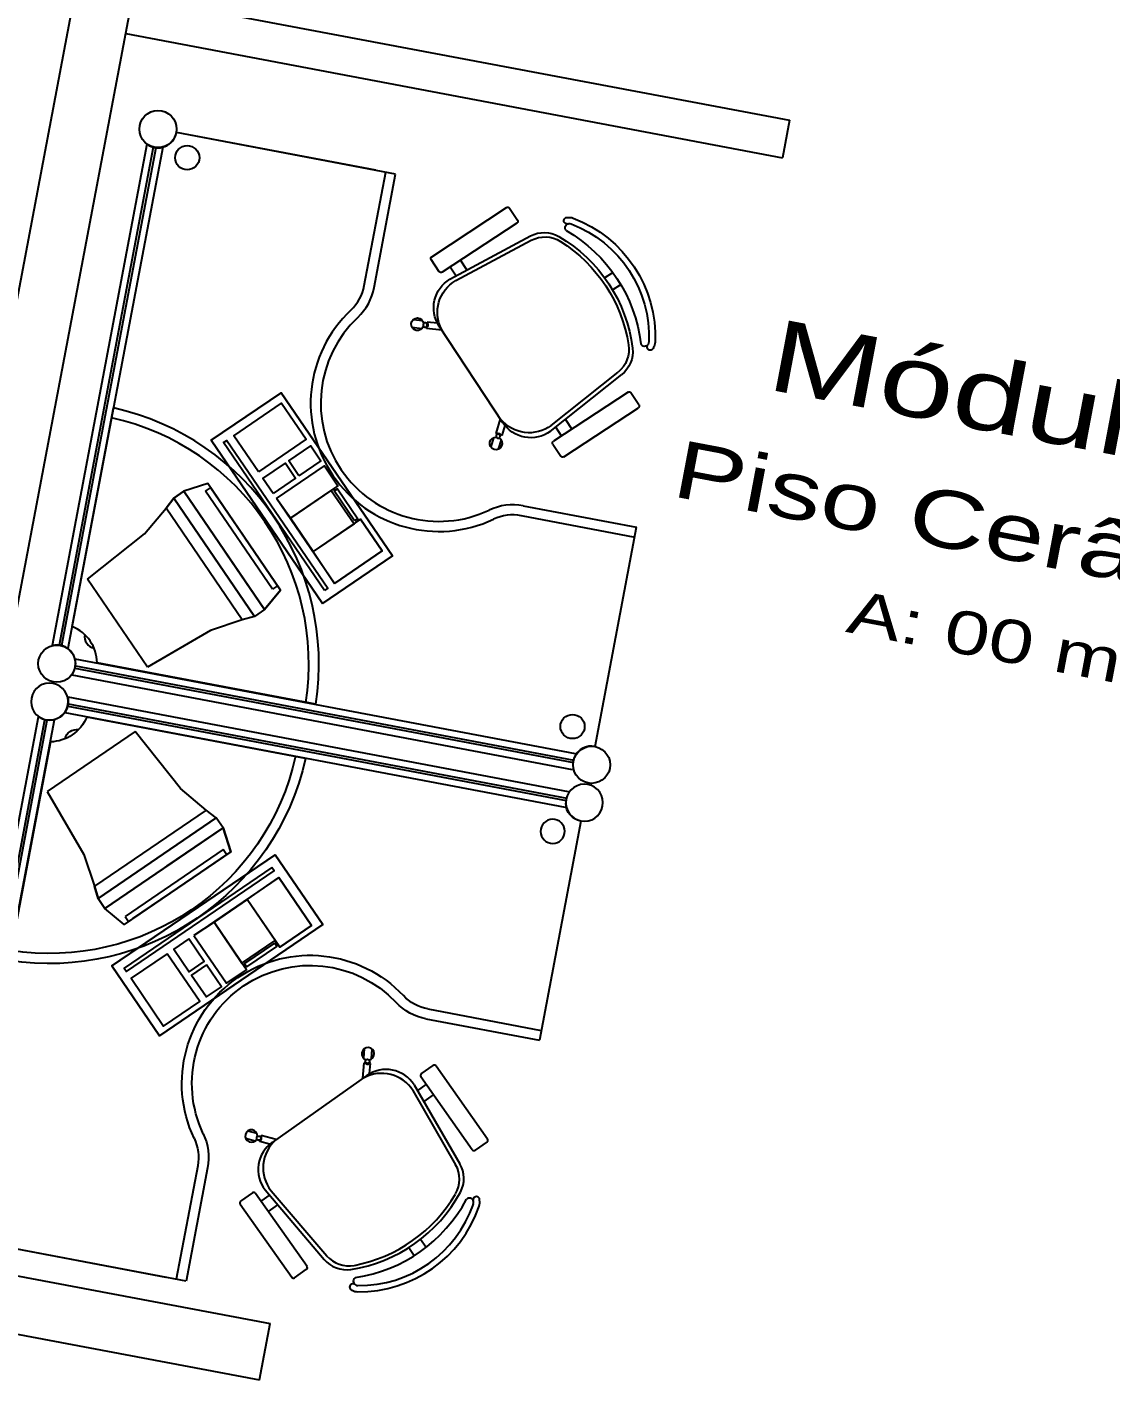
# Model space of a CAD drawing. Header units: inches. Extents: x -18604 to 2753, y -9056 to 3482.
# Drawn here: x 1608.5 to 1892.3, y -5289.1 to -4934.7 of the extents above; entities that cross this region are included whole.
import ezdxf
from ezdxf.enums import TextEntityAlignment as Align

# ---------------------------------------------------------------- set-up
doc = ezdxf.new("R2010")
doc.units = ezdxf.units.IN
for name, color, linetype in [('ESPECARQ', 2, 'Continuous'), ('MOVEIS', 2, 'Continuous'), ('Parede', 6, 'Continuous'), ('Parede Baixo', 4, 'Continuous'), ('TEXTO', 2, 'Continuous')]:
    doc.layers.add(name, color=color, linetype=linetype)
doc.styles.add('REGUA100', font='GOTHIC.TTF', dxfattribs={"width": 1.4})
doc.styles.add('REGUA60', font='GOTHIC.TTF', dxfattribs={"width": 1.4})

# ---------------------------------------------------------------- blocks, each defined once
blk = doc.blocks.new('INDUNI1')
at = {"color": 0, "style": 'REGUA100', "width": 1.4, "flags": 8}
for tag, p in [('NOME1', (0, 0)), ('NOME2', (0, -4.286))]:
    blk.add_attdef(tag, text='', height=2.5, dxfattribs=at).set_placement(p, align=Align.CENTER)
at = {"layer": 'ESPECARQ', "style": 'REGUA60', "width": 1.4}
blk.add_attdef('AREA', text='', height=1.5, dxfattribs=at).set_placement((0, -7.813), align=Align.CENTER)
at = {"layer": 'ESPECARQ', "style": 'REGUA60', "width": 1.4, "flags": 8}
for tag, p in [('PISO', (0, -10.313)), ('REVPAR', (0, -12.813)), ('PEDIR', (0, -15.313))]:
    blk.add_attdef(tag, text='', height=1.5, dxfattribs=at).set_placement(p, align=Align.CENTER)

msp = doc.modelspace()

# ---------------------------------------------------------------- linework, layer by layer
at = {"layer": 'MOVEIS'}
for p, q in [((1699.83, -4972.25, -1754.51), (1647.6, -4962.37, -1754.51)), ((1705.01, -4973.23, -1754.51), (1647.6, -4962.37, -1754.51)), ((1639.88, -4965.42, -1754.51), (1615.04, -5096.74, -1754.51)), ((1641.56, -4966.21, -1754.51), (1616.89, -5096.61, -1754.51)), ((1642.18, -4966.33, -1754.51), (1617.51, -5096.73, -1754.51)), ((1644.03, -4966.21, -1754.51), (1619.19, -5097.52, -1754.51)), ((1696.8, -5002.45, -1754.51), (1702.42, -4972.74, -1754.51)), ((1699.39, -5002.94, -1754.51), (1705.01, -4973.23, -1754.51)), ((1714.49, -4994.88, -1754.31), (1734.04, -4982.01, -1754.31)), ((1734.8, -4982.16, -1754.31), (1736.89, -4985.35, -1754.31)), ((1736.74, -4986.1, -1754.31), (1717.18, -4998.97, -1754.31)), ((1719.22, -5000.77, -1754.31), (1740.29, -4989.46, -1754.31)), ((1720.76, -5001.12, -1754.31), (1740.51, -4990.59, -1754.31)), ((1716.43, -4998.82, -1754.31), (1714.33, -4995.63, -1754.31)), ((1723.65, -4998.3, -1754.31), (1722, -4995.8, -1754.31)), ((1720.84, -4999.97, -1754.31), (1719.28, -4997.59, -1754.31)), ((1759.73, -5000.41, -1754.31), (1761.86, -4999, -1754.31)), ((1761.82, -5003.59, -1754.31), (1763.96, -5002.18, -1754.31)), ((1711.85, -5013.74, -1754.31), (1709.33, -5013.45, -1754.31)), ((1712.09, -5011.7, -1754.31), (1709.56, -5011.41, -1754.31)), ((1713.1, -5013.44, -1754.31), (1713.07, -5013.65, -1754.31)), ((1717.11, -5014.1, -1754.31), (1713.07, -5013.65, -1754.31)), ((1713.26, -5012.02, -1754.31), (1713.23, -5012.23, -1754.31)), ((1715.94, -5012.33, -1754.31), (1713.26, -5012.02, -1754.31)), ((1733.09, -5038.38, -1754.31), (1716.41, -5013.04, -1754.31)), ((1745.47, -5040.65, -1754.31), (1764.19, -5025.77, -1754.31)), ((1745.76, -5039.1, -1754.31), (1763.24, -5025.12, -1754.31)), ((1675.05, -5030.5, -1752.4), (1656.74, -5042.98, -1752.4)), ((1675.05, -5030.5, -1752.4), (1675.05, -5030.5, -1754.51)), ((1704.19, -5073.23, -1754.51), (1675.05, -5030.5, -1754.51)), ((1704.19, -5073.23, -1752.4), (1675.05, -5030.5, -1752.4)), ((1765.87, -5030.36, -1754.31), (1746.31, -5043.23, -1754.31)), ((1768.72, -5033.7, -1754.31), (1766.62, -5030.52, -1754.31)), ((1620.33, -5091.73, -1754.51), (1631.16, -5034.5, -1754.51)), ((1662.61, -5041.78, -1752.4), (1675.13, -5033.25, -1752.4)), ((1675.13, -5033.25, -1752.4), (1681.58, -5042.71, -1752.4)), ((1749.01, -5047.33, -1754.31), (1768.57, -5034.46, -1754.31)), ((1732.39, -5037.32, -1754.31), (1731.21, -5041.21, -1754.31)), ((1749.49, -5037.56, -1754.31), (1751.14, -5040.06, -1754.31)), ((1669.06, -5051.25, -1752.4), (1662.61, -5041.78, -1752.4)), ((1730.65, -5042.29, -1754.31), (1729.91, -5044.72, -1754.31)), ((1731.41, -5041.27, -1754.31), (1731.21, -5041.21, -1754.31)), ((1732.78, -5041.68, -1754.31), (1732.58, -5041.62, -1754.31)), ((1733.56, -5039.1, -1754.31), (1732.78, -5041.68, -1754.31)), ((1746.84, -5039.48, -1754.31), (1748.41, -5041.86, -1754.31)), ((1656.74, -5042.98, -1752.4), (1685.88, -5085.72, -1752.4)), ((1659.97, -5043.58, -1752.4), (1660.85, -5042.99, -1752.4)), ((1686.36, -5082.28, -1752.4), (1659.97, -5043.58, -1752.4)), ((1660.85, -5042.99, -1752.4), (1687.23, -5081.69, -1752.4)), ((1681.58, -5042.71, -1752.4), (1669.06, -5051.25, -1752.4)), ((1677.02, -5048.38, -1752.4), (1682.77, -5044.46, -1752.4)), ((1682.77, -5044.46, -1752.4), (1685.45, -5048.38, -1752.4)), ((1732.61, -5042.88, -1754.31), (1731.88, -5045.32, -1754.31)), ((1746.16, -5043.99, -1754.31), (1748.25, -5047.17, -1754.31)), ((1670.25, -5052.99, -1752.4), (1676.15, -5048.97, -1752.4)), ((1676.15, -5048.97, -1752.4), (1678.82, -5052.9, -1752.4)), ((1679.7, -5052.3, -1752.4), (1677.02, -5048.38, -1752.4)), ((1685.45, -5048.38, -1752.4), (1679.7, -5052.3, -1752.4)), ((1672.92, -5056.92, -1752.4), (1670.25, -5052.99, -1752.4)), ((1678.82, -5052.9, -1752.4), (1672.92, -5056.92, -1752.4)), ((1673.82, -5058.23, -1752.4), (1686.34, -5049.69, -1752.4)), ((1686.34, -5049.69, -1752.4), (1689.91, -5054.92, -1752.4)), ((1646.91, -5058.13, -1753.46), (1649.53, -5056.34, -1752.4)), ((1649.53, -5056.34, -1752.4), (1646.91, -5058.13, -1752.4)), ((1655.8, -5054.3, -1752.4), (1649.53, -5056.34, -1752.4)), ((1670.64, -5087.3, -1752.4), (1649.53, -5056.34, -1752.4)), ((1649.53, -5056.34, -1752.4), (1670.64, -5087.3, -1752.4)), ((1655.25, -5056.3, -1752.4), (1656.55, -5055.4, -1752.4)), ((1672.77, -5082, -1752.4), (1655.25, -5056.3, -1752.4)), ((1665.32, -5068.26, -1752.4), (1655.8, -5054.3, -1752.4)), ((1674.08, -5081.11, -1752.4), (1656.55, -5055.4, -1752.4)), ((1667.26, -5071.1, -1747.12), (1657.3, -5056.49, -1747.12)), ((1689.91, -5054.92, -1752.4), (1688.16, -5056.11, -1752.4)), ((1688.16, -5056.11, -1752.4), (1694.11, -5064.83, -1752.4)), ((1688.89, -5056.25, -1752.4), (1689.77, -5055.66, -1752.4)), ((1694.25, -5064.1, -1752.4), (1688.89, -5056.25, -1752.4)), ((1689.77, -5055.66, -1752.4), (1695.12, -5063.51, -1752.4)), ((1646.91, -5058.13, -1753.46), (1644.89, -5060.78, -1753.46)), ((1644.89, -5060.78, -1753.46), (1646.91, -5058.13, -1753.46)), ((1668.02, -5089.09, -1753.46), (1646.91, -5058.13, -1753.46)), ((1668.02, -5089.09, -1752.4), (1646.91, -5058.13, -1752.4)), ((1688.99, -5080.49, -1752.4), (1673.82, -5058.23, -1752.4)), ((1738.38, -5060.12, -1754.51), (1768.08, -5065.74, -1754.51)), ((1639.25, -5067.5, -1755.57), (1644.89, -5060.78, -1753.46)), ((1694.11, -5064.83, -1752.4), (1695.85, -5063.64, -1752.4)), ((1695.12, -5063.51, -1752.4), (1694.25, -5064.1, -1752.4)), ((1695.85, -5063.64, -1752.4), (1701.51, -5071.95, -1752.4)), ((1737.89, -5062.71, -1754.51), (1767.59, -5068.34, -1754.51)), ((1757.22, -5123.15, -1754.51), (1768.08, -5065.74, -1754.51)), ((1624.32, -5079.34, -1755.57), (1639.25, -5067.5, -1755.57)), ((1665.32, -5068.26, -1752.4), (1674.83, -5082.21, -1752.4)), ((1660.68, -5072.7, -1752.4), (1670.64, -5087.3, -1752.4)), ((1685.88, -5085.72, -1752.4), (1704.19, -5073.23, -1752.4)), ((1701.51, -5071.95, -1752.4), (1688.99, -5080.49, -1752.4)), ((1704.19, -5073.23, -1752.4), (1704.19, -5073.23, -1754.51)), ((1640.02, -5102.36, -1755.57), (1624.32, -5079.34, -1755.57)), ((1674.08, -5081.11, -1752.4), (1672.77, -5082, -1752.4)), ((1674.08, -5081.11, -1752.4), (1674.08, -5081.11, -1752.4)), ((1674.08, -5081.11, -1752.4), (1674.08, -5081.11, -1752.4)), ((1674.83, -5082.21, -1752.4), (1670.64, -5087.3, -1752.4)), ((1687.23, -5081.69, -1752.4), (1686.36, -5082.28, -1752.4)), ((1670.64, -5087.3, -1752.4), (1668.02, -5089.09, -1753.46)), ((1670.64, -5087.3, -1752.4), (1668.02, -5089.09, -1752.4)), ((1664.81, -5090, -1753.46), (1656.5, -5092.8, -1755.57)), ((1668.02, -5089.09, -1753.46), (1664.81, -5090, -1753.46)), ((1668.02, -5089.09, -1753.46), (1664.81, -5090, -1753.46)), ((1656.5, -5092.8, -1755.57), (1640.02, -5102.36, -1755.57)), ((1621.03, -5100.23, -1754.51), (1752.02, -5125.01, -1754.51)), ((1621.04, -5102.7, -1754.51), (1751.57, -5127.4, -1754.51)), ((1621.16, -5102.08, -1754.51), (1751.69, -5126.78, -1754.51)), ((1684.07, -5112.11, -1754.51), (1626.84, -5101.28, -1754.51)), ((1620.25, -5104.38, -1754.51), (1751.24, -5129.16, -1754.51)), ((1619.16, -5110.16, -1754.51), (1750.14, -5134.94, -1754.51)), ((1619.16, -5112.63, -1754.51), (1749.69, -5137.33, -1754.51)), ((1619.28, -5112.01, -1754.51), (1749.81, -5136.71, -1754.51)), ((1586.67, -5246.69, -1754.51), (1611.51, -5115.37, -1754.51)), ((1588.52, -5246.56, -1754.51), (1613.19, -5116.16, -1754.51)), ((1589.14, -5246.68, -1754.51), (1613.81, -5116.28, -1754.51)), ((1590.82, -5247.47, -1754.51), (1615.66, -5116.16, -1754.51)), ((1618.37, -5114.31, -1754.51), (1749.36, -5139.09, -1754.51)), ((1681.39, -5126.29, -1754.51), (1624.16, -5115.46, -1754.51)), ((1636.83, -5119.26, -1755.57), (1613.8, -5134.96, -1755.57)), ((1648.66, -5134.19, -1755.57), (1636.83, -5119.26, -1755.57)), ((1614.61, -5121.96, -1754.51), (1603.79, -5179.2, -1754.51)), ((1655.38, -5139.83, -1753.46), (1648.66, -5134.19, -1755.57)), ((1613.8, -5134.96, -1755.57), (1623.37, -5151.43, -1755.57)), ((1658.04, -5141.85, -1753.46), (1655.38, -5139.83, -1753.46)), ((1658.04, -5141.85, -1753.46), (1655.38, -5139.83, -1753.46)), ((1658.04, -5141.85, -1753.46), (1627.08, -5162.96, -1753.46)), ((1658.04, -5141.85, -1752.4), (1627.08, -5162.96, -1752.4)), ((1659.82, -5144.46, -1752.4), (1628.86, -5165.57, -1752.4)), ((1628.86, -5165.57, -1752.4), (1659.82, -5144.46, -1752.4)), ((1645.22, -5154.42, -1752.4), (1659.82, -5144.46, -1752.4)), ((1659.82, -5144.46, -1752.4), (1658.04, -5141.85, -1753.46)), ((1659.82, -5144.46, -1752.4), (1658.04, -5141.85, -1752.4)), ((1661.87, -5150.74, -1752.4), (1659.82, -5144.46, -1752.4)), ((1753.52, -5142.73, -1754.51), (1742.66, -5200.13, -1754.51)), ((1623.37, -5151.43, -1755.57), (1626.17, -5159.75, -1753.46)), ((1630.69, -5180.64, -1752.4), (1673.43, -5151.51, -1752.4)), ((1659.87, -5150.18, -1752.4), (1634.17, -5167.71, -1752.4)), ((1660.76, -5151.49, -1752.4), (1635.06, -5169.01, -1752.4)), ((1647.91, -5160.25, -1752.4), (1661.87, -5150.74, -1752.4)), ((1660.76, -5151.49, -1752.4), (1659.87, -5150.18, -1752.4)), ((1660.76, -5151.49, -1752.4), (1660.76, -5151.49, -1752.4)), ((1660.76, -5151.49, -1752.4), (1660.76, -5151.49, -1752.4)), ((1673.43, -5151.51, -1752.4), (1685.92, -5169.82, -1752.4)), ((1672.63, -5154.88, -1752.4), (1633.92, -5181.27, -1752.4)), ((1634.52, -5182.14, -1752.4), (1673.22, -5155.76, -1752.4)), ((1673.22, -5155.76, -1752.4), (1672.63, -5154.88, -1752.4)), ((1650.76, -5158.31, -1747.12), (1636.15, -5168.27, -1747.12)), ((1674.42, -5157.52, -1752.4), (1652.16, -5172.69, -1752.4)), ((1682.96, -5170.04, -1752.4), (1674.42, -5157.52, -1752.4)), ((1627.08, -5162.96, -1753.46), (1626.17, -5159.75, -1753.46)), ((1626.17, -5159.75, -1753.46), (1627.08, -5162.96, -1753.46)), ((1627.08, -5162.96, -1753.46), (1628.86, -5165.57, -1752.4)), ((1628.86, -5165.57, -1752.4), (1627.08, -5162.96, -1752.4)), ((1647.91, -5160.25, -1752.4), (1633.96, -5169.77, -1752.4)), ((1633.96, -5169.77, -1752.4), (1628.86, -5165.57, -1752.4)), ((1634.17, -5167.71, -1752.4), (1635.06, -5169.01, -1752.4)), ((1685.92, -5169.82, -1754.51), (1643.18, -5198.96, -1754.51)), ((1685.92, -5169.82, -1752.4), (1643.18, -5198.96, -1752.4)), ((1674.65, -5175.7, -1752.4), (1682.96, -5170.04, -1752.4)), ((1685.92, -5169.82, -1752.4), (1685.92, -5169.82, -1754.51)), ((1650.85, -5173.59, -1752.4), (1646.93, -5176.26, -1752.4)), ((1654.87, -5179.48, -1752.4), (1650.85, -5173.59, -1752.4)), ((1652.16, -5172.69, -1752.4), (1660.7, -5185.21, -1752.4)), ((1646.93, -5176.26, -1752.4), (1650.95, -5182.16, -1752.4)), ((1664.74, -5179.9, -1752.4), (1673.46, -5173.96, -1752.4)), ((1673.32, -5174.69, -1752.4), (1665.47, -5180.04, -1752.4)), ((1666.07, -5180.91, -1752.4), (1673.92, -5175.56, -1752.4)), ((1673.92, -5175.56, -1752.4), (1673.32, -5174.69, -1752.4)), ((1673.46, -5173.96, -1752.4), (1674.65, -5175.7, -1752.4)), ((1643.18, -5198.96, -1752.4), (1630.69, -5180.64, -1752.4)), ((1645.18, -5177.45, -1752.4), (1635.72, -5183.9, -1752.4)), ((1653.72, -5189.97, -1752.4), (1645.18, -5177.45, -1752.4)), ((1650.95, -5182.16, -1752.4), (1654.87, -5179.48, -1752.4)), ((1655.47, -5180.36, -1752.4), (1651.54, -5183.03, -1752.4)), ((1659.39, -5186.11, -1752.4), (1655.47, -5180.36, -1752.4)), ((1665.93, -5181.65, -1752.4), (1664.74, -5179.9, -1752.4)), ((1665.47, -5180.04, -1752.4), (1666.07, -5180.91, -1752.4)), ((1633.92, -5181.27, -1752.4), (1634.52, -5182.14, -1752.4)), ((1635.72, -5183.9, -1752.4), (1644.25, -5196.42, -1752.4)), ((1651.54, -5183.03, -1752.4), (1655.46, -5188.78, -1752.4)), ((1660.7, -5185.21, -1752.4), (1665.93, -5181.65, -1752.4)), ((1655.46, -5188.78, -1752.4), (1659.39, -5186.11, -1752.4)), ((1644.25, -5196.42, -1752.4), (1653.72, -5189.97, -1752.4)), ((1712.95, -5194.51, -1754.51), (1742.66, -5200.13, -1754.51)), ((1713.44, -5191.92, -1754.51), (1743.15, -5197.54, -1754.51)), ((1643.18, -5198.96, -1752.4), (1643.18, -5198.96, -1754.51)), ((1696.65, -5204.83, -1754.31), (1696.86, -5202.3, -1754.31)), ((1698.7, -5205, -1754.31), (1698.9, -5202.46, -1754.31)), ((1696.46, -5210.09, -1754.31), (1696.78, -5206.05, -1754.31)), ((1696.99, -5206.06, -1754.31), (1696.78, -5206.05, -1754.31)), ((1698.19, -5208.87, -1754.31), (1698.41, -5206.18, -1754.31)), ((1698.41, -5206.18, -1754.31), (1698.2, -5206.16, -1754.31)), ((1711.71, -5208.92, -1754.31), (1714.83, -5206.72, -1754.31)), ((1715.58, -5206.85, -1754.31), (1729.09, -5225.98, -1754.31)), ((1697.49, -5209.36, -1754.31), (1672.71, -5226.86, -1754.31)), ((1709.85, -5211.78, -1754.31), (1721.85, -5232.46, -1754.31)), ((1710.7, -5213.37, -1754.31), (1713.03, -5211.72, -1754.31)), ((1725.08, -5228.8, -1754.31), (1711.58, -5209.68, -1754.31)), ((1709.55, -5213.32, -1754.31), (1720.72, -5232.72, -1754.31)), ((1712.46, -5216.12, -1754.31), (1714.91, -5214.39, -1754.31)), ((1668.2, -5226.53, -1754.31), (1665.74, -5225.87, -1754.31)), ((1668.73, -5224.55, -1754.31), (1666.27, -5223.89, -1754.31)), ((1669.41, -5226.65, -1754.31), (1669.46, -5226.45, -1754.31)), ((1672.01, -5227.35, -1754.31), (1669.41, -5226.65, -1754.31)), ((1669.77, -5225.28, -1754.31), (1669.83, -5225.07, -1754.31)), ((1673.75, -5226.12, -1754.31), (1669.83, -5225.07, -1754.31)), ((1728.96, -5226.74, -1754.31), (1725.84, -5228.93, -1754.31)), ((1653.18, -5233.01, -1754.51), (1647.56, -5262.72, -1754.51)), ((1655.77, -5233.5, -1754.51), (1650.15, -5263.21, -1754.51)), ((1667.53, -5240.1, -1754.31), (1664.42, -5242.3, -1754.31)), ((1681.8, -5259.36, -1754.31), (1668.29, -5240.23, -1754.31)), ((1672.07, -5240.64, -1754.31), (1669.74, -5242.28, -1754.31)), ((1670.85, -5239.31, -1754.31), (1686.33, -5257.54, -1754.31)), ((1672.41, -5239.54, -1754.31), (1686.95, -5256.56, -1754.31)), ((1664.29, -5243.06, -1754.31), (1677.79, -5262.19, -1754.31)), ((1674.07, -5243.22, -1754.31), (1671.62, -5244.95, -1754.31)), ((1644.96, -5262.23, -1754.51), (1592.74, -5252.34, -1754.51)), ((1650.15, -5263.21, -1754.51), (1592.74, -5252.34, -1754.51)), ((1708.42, -5254.44, -1754.31), (1709.9, -5256.53, -1754.31)), ((1711.53, -5252.24, -1754.31), (1713.01, -5254.34, -1754.31)), ((1678.55, -5262.32, -1754.31), (1681.66, -5260.12, -1754.31))]:
    msp.add_line(p, q, dxfattribs=at)
at = {"layer": 'MOVEIS', "extrusion": (0.826234, 0.563328, 0)}
for p, q in [((1646.91, -5058.13, -1752.4), (1646.91, -5058.13, -1753.46)), ((1668.02, -5089.09, -1752.4), (1668.02, -5089.09, -1753.46))]:
    msp.add_line(p, q, dxfattribs=at)
at = {"layer": 'MOVEIS', "extrusion": (0.563328, -0.826234, 0)}
for p, q in [((1658.04, -5141.85, -1752.4), (1658.04, -5141.85, -1753.46)), ((1627.08, -5162.96, -1752.4), (1627.08, -5162.96, -1753.46))]:
    msp.add_line(p, q, dxfattribs=at)
at = {"layer": 'MOVEIS'}
for centre, radius in [((1642.78, -4961.46, -1754.51), 4.86), ((1650.44, -4968.97, -1754.51), 3.17), ((1616.29, -5101.48, -1754.51), 4.86), ((1751.32, -5117.95, -1754.51), 3.17), ((1756.31, -5127.97, -1754.51), 4.86), ((1697.63, -5205.66, -1754.31), 0.545), ((1669.18, -5225.75, -1754.31), 0.545)]:
    msp.add_circle(centre, radius, dxfattribs=at)
for centre, radius, start, end in [((1642.78, -4961.46, -1754.51), 4.91, 233.8119, 349.2862), ((1685.18, -5000.25, -1754.51), 11.82, 313.3118, 349.2862), ((1685.18, -5000.25, -1754.51), 14.46, 313.3118, 349.2862), ((1716.32, -5033.28, -1754.51), 33.57, 133.3118, 295.2607), ((1716.32, -5033.28, -1754.51), 30.93, 133.3118, 295.2607), ((1616.29, -5101.48, -1754.51), 68.61, 351.0936, 77.4789), ((1616.29, -5101.48, -1754.51), 65.97, 351.0936, 77.4789), ((1735.69, -5074.33, -1754.51), 14.46, 79.2862, 115.2607), ((1735.69, -5074.33, -1754.51), 11.82, 79.2862, 115.2607), ((1616.29, -5101.48, -1754.51), 10.56, 1.1157, 67.4567), ((1626.71, -5094.38, -1754.51), 3.14, 170.8791, 257.6934), ((1616.29, -5101.48, -1754.51), 4.91, 323.8119, 104.7606), ((1756.31, -5127.97, -1754.51), 4.91, 79.2862, 156.8676), ((1697.78, -5203.65, -1754.31), 1.63, 277.9356, 253.7559), ((1701.36, -5218.44, -1754.31), 9.66, 31.9673, 119.627), ((1697.64, -5205.57, -1754.31), 0.817, 217.1996, 313.579), ((1702.52, -5216.48, -1754.31), 8.71, 32.6503, 125.2195), ((1712.03, -5209.36, -1754.31), 0.545, 125.2195, 215.2195), ((1715.14, -5207.16, -1754.31), 0.545, 35.2195, 125.2195), ((1667.23, -5225.21, -1754.31), 1.63, 356.6831, 332.5034), ((1669.09, -5225.72, -1754.31), 0.817, 296.8601, 33.2394), ((1679.97, -5233.53, -1754.31), 9.66, 130.812, 218.4717), ((1728.64, -5226.29, -1754.31), 0.545, 305.2195, 35.2195), ((1677.73, -5233.97, -1754.31), 8.71, 125.2195, 217.7888), ((1725.53, -5228.49, -1754.31), 0.545, 215.2195, 305.2195), ((1714.11, -5236.52, -1754.31), 7.62, 329.4834, 29.9196), ((1715.25, -5236.29, -1754.31), 7.62, 331.6148, 30.0983), ((1667.85, -5240.55, -1754.31), 0.545, 35.2195, 125.2195), ((1687.26, -5221.16, -1754.31), 39.44, 278.8242, 331.6148), ((1686.7, -5220.37, -1754.31), 39.44, 280.9556, 329.4834), ((1664.73, -5242.75, -1754.31), 0.545, 125.2195, 215.2195), ((1688.73, -5223.25, -1754.31), 39.44, 278.457, 331.9821), ((1688.73, -5223.25, -1754.31), 39.44, 278.457, 331.9821), ((1695.45, -5232.77, -1754.31), 33.24, 269.3433, 341.0957), ((1695.45, -5232.77, -1754.31), 31.61, 269.3637, 341.0754), ((1695.45, -5232.77, -1754.31), 31.61, 269.3637, 341.0754), ((1724.32, -5242.55, -1754.31), 1.09, 10.074, 134.8901), ((1724.32, -5242.55, -1754.31), 1.09, 10.074, 134.8901), ((1726.16, -5241.92, -1754.31), 0.852, 349.894, 185.4086), ((1724.05, -5242.6, -1754.31), 1.36, 342.0894, 10.074), ((1724.05, -5242.6, -1754.31), 1.36, 342.0894, 10.074), ((1724.05, -5242.6, -1754.31), 2.99, 341.7624, 10.074), ((1692.14, -5252.6, -1754.31), 7.62, 220.3408, 278.8242), ((1692.74, -5251.6, -1754.31), 7.62, 220.5194, 280.9556), ((1678.24, -5261.87, -1754.31), 0.545, 215.2195, 305.2195), ((1681.35, -5259.68, -1754.31), 0.545, 305.2195, 35.2195), ((1693.8, -5264.77, -1754.31), 0.852, 65.0304, 260.5451), ((1695.14, -5263.01, -1754.31), 2.99, 240.365, 268.6766), ((1695, -5263.25, -1754.31), 1.09, 115.549, 240.365), ((1695, -5263.25, -1754.31), 1.09, 115.549, 240.365), ((1695.14, -5263.01, -1754.31), 1.36, 240.365, 268.3496), ((1695.14, -5263.01, -1754.31), 1.36, 240.365, 268.3496)]:
    msp.add_arc(centre, radius, start, end, dxfattribs=at)
at = {"layer": 'MOVEIS', "extrusion": (0, 0, -1)}
for centre, major_axis, start_param, end_param in [((1734.34, -4982.46, -1754.31), (-0.385, 0.385), 0.203279, 1.774075), ((1736.44, -4985.65, -1754.31), (-0.385, 0.385), 1.774075, 3.344871), ((1749.89, -4985.45, -1754.31), (-0.602, 0.602), 3.865169, 7.277544), ((1750.49, -4987.58, -1754.31), (-2.12, 2.12), 0.64215, 1.136282), ((1739.73, -5015.85, -1754.31), (-23.5, 23.5), 1.147917, 2.400233), ((1743.9, -4996.17, -1754.31), (-5.39, 5.39), 0.292661, 1.31339), ((1744.1, -4997.32, -1754.31), (-5.39, 5.39), 0.295779, 1.35059), ((1750.45, -4987.31, -1754.31), (-0.77, 0.77), 4.746885, 6.925335), ((1750.45, -4987.31, -1754.31), (-0.77, 0.77), 4.746885, 6.925335), ((1730.01, -5022.25, -1754.31), (-27.89, 27.89), 1.30698, 2.24117), ((1730.01, -5022.25, -1754.31), (-27.89, 27.89), 1.30698, 2.24117), ((1750.49, -4987.58, -1754.31), (-0.963, 0.963), 0.64215, 1.130574), ((1750.49, -4987.58, -1754.31), (-0.963, 0.963), 0.64215, 1.130574), ((1739.73, -5015.85, -1754.31), (-22.35, 22.35), 1.148273, 2.399878), ((1739.73, -5015.85, -1754.31), (-22.35, 22.35), 1.148273, 2.399878), ((1727.87, -5023.66, -1754.31), (-27.89, 27.89), 1.31339, 2.23476), ((1727.06, -5024.19, -1754.31), (-27.89, 27.89), 1.35059, 2.19756), ((1714.79, -4995.34, -1754.31), (-0.385, 0.385), 4.915668, 6.486464), ((1716.88, -4998.52, -1754.31), (-0.385, 0.385), 3.344871, 4.915668), ((1725.61, -5009.48, -1754.31), (-6.83, 6.83), 5.013275, 6.543226), ((1723.68, -5008.25, -1754.31), (-6.16, 6.16), 4.915668, 6.531306), ((1710.71, -5012.57, -1754.31), (-1.16, 1.16), 2.672284, 8.533454), ((1712.72, -5012.78, -1754.31), (-0.385, 0.385), 0.203279, 6.486464), ((1712.62, -5012.77, -1754.31), (-0.578, 0.578), 1.628175, 3.310312), ((1769.95, -5017.14, -1754.31), (-0.963, 0.963), 2.417576, 2.906), ((1769.95, -5017.14, -1754.31), (-0.963, 0.963), 2.417576, 2.906), ((1769.95, -5017.14, -1754.31), (-2.12, 2.12), 2.411869, 2.906), ((1758.47, -5019.17, -1754.31), (-5.39, 5.39), 2.19756, 3.252371), ((1759.45, -5019.8, -1754.31), (-5.39, 5.39), 2.23476, 3.255489), ((1770.18, -5017.29, -1754.31), (-0.77, 0.77), 2.906, 5.084451), ((1770.18, -5017.29, -1754.31), (-0.77, 0.77), 2.906, 5.084451), ((1771.67, -5018.54, -1754.31), (-0.602, 0.602), 2.553792, 5.966166), ((1766.17, -5030.82, -1754.31), (-0.385, 0.385), 0.203279, 1.774075), ((1768.27, -5034, -1754.31), (-0.385, 0.385), 1.774075, 3.344871), ((1740, -5031.34, -1754.31), (-6.83, 6.83), 3.288109, 4.81806), ((1740.36, -5033.59, -1754.31), (-6.16, 6.16), 3.30003, 4.915668), ((1731.26, -5043.8, -1754.31), (-1.16, 1.16), 1.297882, 7.159051), ((1731.86, -5041.87, -1754.31), (-0.385, 0.385), 0.203279, 6.486464), ((1731.84, -5041.96, -1754.31), (-0.578, 0.578), 0.237838, 1.919975), ((1746.61, -5043.69, -1754.31), (-0.385, 0.385), 4.915668, 6.486464), ((1748.71, -5046.87, -1754.31), (-0.385, 0.385), 3.344871, 4.915668), ((1614.41, -5111.41, -1754.51), (3.43, 3.43), 4.113981, 10.397166), ((1614.41, -5111.41, -1754.51), (3.47, 3.47), 0.527777, 2.987797), ((1614.41, -5111.41, -1754.51), (7.46, 7.46), 1.178852, 2.336721), ((1621.52, -5121.83, -1754.51), (2.22, 2.22), 4.141781, 5.656977), ((1614.41, -5111.41, -1754.51), (48.52, 48.52), 1.003932, 2.511641), ((1614.41, -5111.41, -1754.51), (46.65, 46.65), 1.003932, 2.511641), ((1754.43, -5137.9, -1754.51), (3.43, 3.43), 4.113981, 10.397166), ((1754.43, -5137.9, -1754.51), (3.47, 3.47), 2.543185, 3.897234), ((1746.12, -5145.41, -1754.51), (2.24, 2.24), 4.113981, 10.397166), ((1682.61, -5211.44, -1754.51), (23.74, 23.74), 3.486108, 6.31265), ((1682.61, -5211.44, -1754.51), (21.87, 21.87), 3.486108, 6.31265), ((1715.64, -5180.3, -1754.51), (10.23, 10.23), 2.543185, 3.171058), ((1715.64, -5180.3, -1754.51), (8.36, 8.36), 2.543185, 3.171058), ((1641.56, -5230.81, -1754.51), (8.36, 8.36), 0.344515, 0.972388), ((1641.56, -5230.81, -1754.51), (10.23, 10.23), 0.344515, 0.972388)]:
    msp.add_ellipse(centre, major_axis=major_axis, ratio=1, start_param=start_param, end_param=end_param, dxfattribs=at)
at = {"layer": 'MOVEIS'}
for points in [[(1685.88, -5085.72, -1752.4), (1656.74, -5042.98, -1752.4), (1675.05, -5030.5, -1752.4), (1704.19, -5073.23, -1752.4)], [(1675.05, -5030.5, -1752.4), (1675.05, -5030.5, -1754.51), (1704.19, -5073.23, -1754.51), (1704.19, -5073.23, -1752.4)], [(1669.06, -5051.25, -1752.4), (1662.61, -5041.78, -1752.4), (1675.13, -5033.25, -1752.4), (1681.58, -5042.71, -1752.4)], [(1686.36, -5082.28, -1752.4), (1659.97, -5043.58, -1752.4), (1660.85, -5042.99, -1752.4), (1687.23, -5081.69, -1752.4)], [(1679.7, -5052.3, -1752.4), (1677.02, -5048.38, -1752.4), (1682.77, -5044.46, -1752.4), (1685.45, -5048.38, -1752.4)], [(1672.92, -5056.92, -1752.4), (1670.25, -5052.99, -1752.4), (1676.15, -5048.97, -1752.4), (1678.82, -5052.9, -1752.4)], [(1673.82, -5058.23, -1752.4), (1686.34, -5049.69, -1752.4), (1689.91, -5054.92, -1752.4), (1677.47, -5063.4, -1752.4)], [(1668.02, -5089.09, -1752.4), (1646.91, -5058.13, -1752.4), (1649.53, -5056.34, -1752.4), (1670.64, -5087.3, -1752.4)], [(1670.64, -5087.3, -1752.4), (1674.83, -5082.21, -1752.4), (1655.8, -5054.3, -1752.4), (1649.53, -5056.34, -1752.4)], [(1683.41, -5072.13, -1752.4), (1677.47, -5063.4, -1752.4), (1688.16, -5056.11, -1752.4), (1694.11, -5064.83, -1752.4)], [(1694.25, -5064.1, -1752.4), (1688.89, -5056.25, -1752.4), (1689.77, -5055.66, -1752.4), (1695.12, -5063.51, -1752.4)], [(1664.81, -5090, -1753.46), (1644.89, -5060.78, -1753.46), (1646.91, -5058.13, -1753.46), (1668.02, -5089.09, -1753.46)], [(1688.99, -5080.49, -1752.4), (1701.51, -5071.95, -1752.4), (1695.85, -5063.64, -1752.4), (1683.41, -5072.13, -1752.4)], [(1655.38, -5139.83, -1753.46), (1626.17, -5159.75, -1753.46), (1627.08, -5162.96, -1753.46), (1658.04, -5141.85, -1753.46)], [(1658.04, -5141.85, -1752.4), (1627.08, -5162.96, -1752.4), (1628.86, -5165.57, -1752.4), (1659.82, -5144.46, -1752.4)], [(1659.82, -5144.46, -1752.4), (1661.87, -5150.74, -1752.4), (1633.96, -5169.77, -1752.4), (1628.86, -5165.57, -1752.4)], [(1673.43, -5151.51, -1752.4), (1630.69, -5180.64, -1752.4), (1643.18, -5198.96, -1752.4), (1685.92, -5169.82, -1752.4)], [(1672.63, -5154.88, -1752.4), (1633.92, -5181.27, -1752.4), (1634.52, -5182.14, -1752.4), (1673.22, -5155.76, -1752.4)], [(1674.42, -5157.52, -1752.4), (1682.96, -5170.04, -1752.4), (1674.65, -5175.7, -1752.4), (1666.17, -5163.26, -1752.4)], [(1666.17, -5163.26, -1752.4), (1657.45, -5169.21, -1752.4), (1664.74, -5179.9, -1752.4), (1673.46, -5173.96, -1752.4)], [(1643.18, -5198.96, -1752.4), (1643.18, -5198.96, -1754.51), (1685.92, -5169.82, -1754.51), (1685.92, -5169.82, -1752.4)], [(1652.16, -5172.69, -1752.4), (1660.7, -5185.21, -1752.4), (1665.93, -5181.65, -1752.4), (1657.45, -5169.21, -1752.4)], [(1650.85, -5173.59, -1752.4), (1646.93, -5176.26, -1752.4), (1650.95, -5182.16, -1752.4), (1654.87, -5179.48, -1752.4)], [(1673.32, -5174.69, -1752.4), (1665.47, -5180.04, -1752.4), (1666.07, -5180.91, -1752.4), (1673.92, -5175.56, -1752.4)], [(1645.18, -5177.45, -1752.4), (1635.72, -5183.9, -1752.4), (1644.25, -5196.42, -1752.4), (1653.72, -5189.97, -1752.4)], [(1655.47, -5180.36, -1752.4), (1651.54, -5183.03, -1752.4), (1655.46, -5188.78, -1752.4), (1659.39, -5186.11, -1752.4)]]:
    msp.add_3dface(points, dxfattribs=at)
at = {"layer": 'Parede'}
for p, q in [((1458.14, -5249.12, -1754.51), (1669.39, -5289.09, -1754.51)), ((1573.92, -5255.76, -1754.51), (1672.18, -5274.35, -1754.51)), ((1669.39, -5289.09, -1754.51), (1672.18, -5274.35, -1754.51))]:
    msp.add_line(p, q, dxfattribs=at)
at = {"layer": 'Parede Baixo'}
for p, q in [((1559.19, -5252.98, -1754.51), (1686.53, -4579.92, -1754.51)), ((1573.92, -5255.76, -1754.51), (1701.27, -4582.71, -1754.51)), ((1636.2, -4926.6, -1754.51), (1808.15, -4959.14, -1754.51)), ((1634.34, -4936.43, -1754.51), (1806.29, -4968.96, -1754.51)), ((1808.15, -4959.14, -1754.51), (1806.29, -4968.96, -1754.51))]:
    msp.add_line(p, q, dxfattribs=at)

# ---------------------------------------------------------------- block references
at = {"layer": 'TEXTO'}
ref = msp.add_blockref('INDUNI1', (1872.6, -5042.93, -1817.95), dxfattribs=dict(at, xscale=7.499999999995258, yscale=7.499999999992724, zscale=7.5, rotation=349.2862480787863))
ref.add_attrib('NOME1', 'Módulo 7', dxfattribs={"layer": '0', "color": 0, "height": 18.75, "rotation": 349.2862, "style": 'REGUA100', "width": 1.4, "flags": 8}).set_placement((1872.6, -5042.93, -1817.95), align=Align.CENTER)
ref.add_attrib('NOME2', 'Piso Cerâmico', dxfattribs={"layer": '0', "color": 0, "height": 15, "rotation": 349.2862, "style": 'REGUA100', "width": 1.4, "flags": 8}).set_placement((1866.63, -5074.51, -1817.95), align=Align.CENTER)
ref.add_attrib('AREA', 'A: 00 m²', dxfattribs={"layer": 'ESPECARQ', "height": 11.25, "rotation": 349.2862, "style": 'REGUA60', "width": 1.4}).set_placement((1861.71, -5100.51, -1817.95), align=Align.CENTER)

doc.saveas('drawing.dxf')
